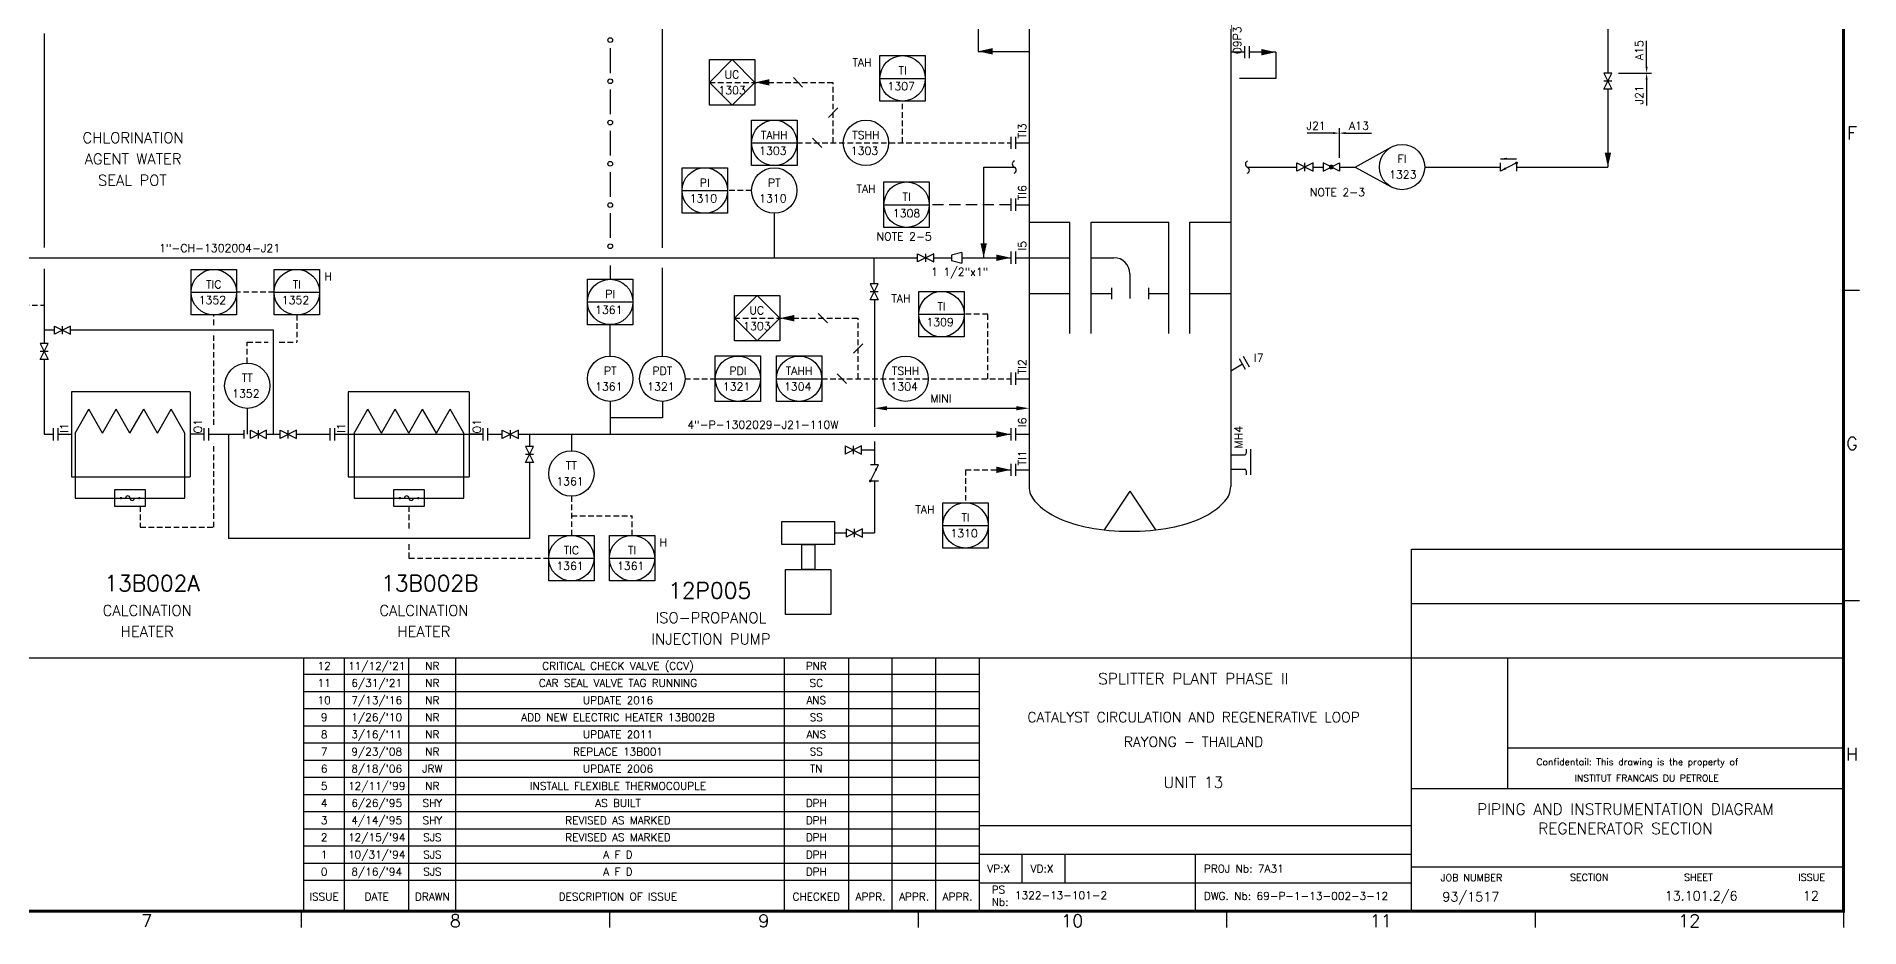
# Model space of a CAD drawing. Extents: x 1820 to 2982, y 1493 to 2284.
# Drawn here: x 2412 to 2982, y 1493 to 1771 of the extents above; entities that cross this region are included whole.
import ezdxf
from ezdxf.enums import TextEntityAlignment as Align

# ---------------------------------------------------------------- set-up
doc = ezdxf.new("R2010")
doc.units = 0
doc.header["$LTSCALE"] = 7
doc.header["$MEASUREMENT"] = 0
doc.header["$PDMODE"] = 3
for name, pattern in [('DASHED', [0.75, 0.5, -0.25]), ('HIDDEN', [0.375, 0.25, -0.125]), ('PHANTOM', [2.5, 1.25, -0.25, 0.25, -0.25, 0.25, -0.25])]:
    doc.linetypes.add(name, pattern=pattern)
doc.layers.get('0').update_dxf_attribs({"linetype": 'CONTINUOUS'})
doc.layers.get('DEFPOINTS').update_dxf_attribs({"linetype": 'CONTINUOUS'})
for name, color, linetype in [('ARROWS', 4, 'PHANTOM'), ('DAS', 3, 'DASHED'), ('DIM', 7, 'CONTINUOUS'), ('MAIN_PROCESS', 2, 'CONTINUOUS'), ('MECHANICAL', 6, 'CONTINUOUS'), ('MISC', 1, 'CONTINUOUS'), ('SEC', 7, 'CONTINUOUS'), ('SYM', 7, 'CONTINUOUS'), ('TTBOX', 6, 'CONTINUOUS')]:
    doc.layers.add(name, color=color, linetype=linetype)
doc.styles.add('ENG2', font='SIMPLEX.SHX', dxfattribs={"height": 2.5})
doc.styles.add('ROMANC', font='romanc', dxfattribs={"height": 4.5})
doc.styles.add('S3', font='SIMPLEX')

# ---------------------------------------------------------------- blocks, each defined once
blk = doc.blocks.new('A3')
at = {"layer": 'SEC'}
blk.add_solid([(0, 0), (4.5, 1), (4.5, -1)], dxfattribs=at)
blk = doc.blocks.new('R1')
at = {"color": 4}
for p, q in [((0, 0.82225), (-3.289, 1.6445)), ((-3.289, -1.6445), (-3.289, 1.6445)), ((0, -0.82225), (0, 0.82225)), ((-3.289, -1.6445), (0, -0.82225))]:
    blk.add_line(p, q, dxfattribs=at)

msp = doc.modelspace()

# ---------------------------------------------------------------- linework, layer by layer
for p, q in [((2903.16, 1966.65), (2903.16, 1759.45)), ((2722.3, 1789.19), (2722.3, 1630.34)), ((2785.3, 1789.19), (2785.3, 1630.34)), ((2607.72, 1704.88), (2607.72, 1774.44)), ((2591.44, 1767.21), (2591.44, 1759.47)), ((2789.58, 1765.99), (2785.3, 1765.99)), ((2915.25, 1761.45), (2915.25, 1769.49)), ((2648.65, 1758.05), (2651.56, 1755.07)), ((2675.69, 1757.82), (2689.88, 1757.82)), ((2906.43, 1759.45), (2916.78, 1759.45)), ((2915.25, 1757.45), (2915.25, 1749.36)), ((2591.44, 1754.32), (2591.44, 1746.59)), ((2903.16, 1754.39), (2903.16, 1730.11)), ((2662.58, 1748.6), (2659.67, 1745.62)), ((2591.44, 1741.44), (2591.44, 1733.71)), ((2635.61, 1737.66), (2649.8, 1737.66)), ((2654.65, 1739.15), (2657.56, 1736.17)), ((2718.02, 1737.66), (2722.3, 1737.66)), ((2817.25, 1740.72), (2809.21, 1740.72)), ((2819.25, 1732.95), (2819.25, 1742.25)), ((2821.25, 1740.72), (2829.34, 1740.72)), ((2824.17, 1730.11), (2835.42, 1736.32)), ((2869.55, 1732.7), (2874.61, 1732.7)), ((2591.44, 1728.56), (2591.44, 1720.83)), ((2708.12, 1701.78), (2708.12, 1730.11)), ((2708.12, 1730.11), (2717.66, 1730.11)), ((2790.53, 1730.11), (2805.98, 1730.11)), ((2811.04, 1730.11), (2814.19, 1730.11)), ((2819.25, 1730.11), (2824.17, 1730.11)), ((2824.17, 1730.11), (2835.42, 1723.9)), ((2845.95, 1730.11), (2869.55, 1730.11)), ((2874.61, 1730.11), (2903.16, 1730.11)), ((2613.88, 1722.78), (2628.07, 1722.78)), ((2591.44, 1715.68), (2591.44, 1707.95)), ((2642.7, 1715.69), (2642.7, 1701.78)), ((2676.95, 1718.36), (2691.14, 1718.36)), ((2718.02, 1718.36), (2722.3, 1718.36)), ((2722.3, 1712.93), (2735.08, 1712.93)), ((2735.08, 1678.12), (2735.08, 1712.93)), ((2741.69, 1712.93), (2765.92, 1712.93)), ((2741.69, 1678.12), (2741.69, 1712.93)), ((2765.92, 1678.12), (2765.92, 1712.93)), ((2772.52, 1678.12), (2772.52, 1712.93)), ((2772.52, 1712.93), (2785.3, 1712.93)), ((2249.48, 1701.78), (2687.47, 1701.78)), ((2591.44, 1699.36), (2591.44, 1695.06)), ((2607.72, 1671.09), (2607.72, 1698.59)), ((2673.91, 1693.65), (2673.91, 1701.78)), ((2692.53, 1701.78), (2698.04, 1701.78)), ((2701.33, 1701.78), (2716.58, 1701.78)), ((2718.02, 1701.78), (2735.08, 1701.78)), ((2741.69, 1701.78), (2748.8, 1701.78)), ((2748.04, 1692.37), (2748.04, 1688.89)), ((2753.8, 1696.78), (2753.8, 1689.03)), ((2759.57, 1692.37), (2759.57, 1688.89)), ((2460.47, 1691.01), (2474.66, 1691.01)), ((2486.45, 1691.01), (2500.64, 1691.01)), ((2584.35, 1687.97), (2598.54, 1687.97)), ((2673.99, 1688.59), (2673.99, 1648.97)), ((2722.3, 1690.63), (2735.08, 1690.63)), ((2741.69, 1690.63), (2748.04, 1690.63)), ((2759.57, 1690.63), (2765.92, 1690.63)), ((2772.52, 1690.63), (2785.3, 1690.63)), ((2417.79, 1677.88), (2417.79, 1680.41)), ((2417.79, 1680.41), (2422.85, 1677.88)), ((2422.85, 1680.41), (2417.79, 1677.88)), ((2420.32, 1677.88), (2420.32, 1680.41)), ((2420.32, 1677.88), (2420.32, 1680.41)), ((2422.85, 1677.88), (2422.85, 1680.41)), ((2422.85, 1677.88), (2422.85, 1680.41)), ((2591.44, 1671.09), (2591.44, 1680.87)), ((2656.39, 1684.38), (2659.3, 1681.4)), ((2687.84, 1684.15), (2702.03, 1684.15)), ((2415.84, 1675), (2413.31, 1675)), ((2415.84, 1675), (2413.31, 1675)), ((2413.31, 1669.94), (2415.84, 1675)), ((2413.31, 1675), (2415.84, 1669.94)), ((2417.79, 1679.14), (2414.58, 1679.14)), ((2486.21, 1679.14), (2422.85, 1679.14)), ((2486.21, 1646.62), (2486.21, 1679.14)), ((2670.33, 1674.93), (2667.42, 1671.95)), ((2415.84, 1672.47), (2413.31, 1672.47)), ((2415.84, 1672.47), (2413.31, 1672.47)), ((2415.84, 1669.94), (2413.31, 1669.94)), ((2624.24, 1663.99), (2638.43, 1663.99)), ((2643.35, 1663.99), (2657.54, 1663.99)), ((2662.39, 1665.48), (2665.3, 1662.5)), ((2718.02, 1663.99), (2722.3, 1663.99)), ((2789.01, 1668.53), (2785.3, 1666.39)), ((2423.08, 1659.86), (2423.08, 1633.38)), ((2460.16, 1659.86), (2423.08, 1659.86)), ((2460.16, 1659.86), (2460.16, 1633.38)), ((2509.54, 1659.86), (2509.54, 1633.38)), ((2547.33, 1659.86), (2509.54, 1659.86)), ((2547.33, 1659.86), (2547.33, 1633.38)), ((2424.25, 1646.93), (2428.54, 1654.43)), ((2432.82, 1646.93), (2428.54, 1654.43)), ((2432.82, 1646.93), (2437.1, 1654.43)), ((2441.38, 1646.93), (2437.1, 1654.43)), ((2441.38, 1646.93), (2445.67, 1654.43)), ((2449.95, 1646.93), (2445.67, 1654.43)), ((2449.95, 1646.93), (2454.23, 1654.43)), ((2458.51, 1646.93), (2454.23, 1654.43)), ((2478.03, 1654.71), (2478.03, 1646.62)), ((2511.42, 1646.93), (2515.7, 1654.43)), ((2519.98, 1646.93), (2515.7, 1654.43)), ((2519.98, 1646.93), (2524.27, 1654.43)), ((2528.55, 1646.93), (2524.27, 1654.43)), ((2528.55, 1646.93), (2532.83, 1654.43)), ((2537.11, 1646.93), (2532.83, 1654.43)), ((2537.11, 1646.93), (2541.4, 1654.43)), ((2545.68, 1646.93), (2541.4, 1654.43)), ((2591.44, 1656.9), (2591.44, 1646.62)), ((2607.72, 1656.9), (2607.72, 1651.76)), ((2418.8, 1646.62), (2423.08, 1646.62)), ((2424.27, 1646.95), (2424.27, 1626.7)), ((2458.51, 1626.7), (2458.51, 1646.93)), ((2464.44, 1646.62), (2460.16, 1646.62)), ((2472.12, 1646.62), (2472.12, 1614.1)), ((2477.03, 1645.36), (2477.03, 1647.89)), ((2479.03, 1645.36), (2479.03, 1647.89)), ((2484.09, 1647.89), (2479.03, 1645.36)), ((2479.03, 1647.89), (2484.09, 1645.36)), ((2481.56, 1645.36), (2481.56, 1647.89)), ((2481.56, 1645.36), (2481.56, 1647.89)), ((2484.09, 1645.36), (2484.09, 1647.89)), ((2484.09, 1645.36), (2484.09, 1647.89)), ((2484.09, 1646.62), (2488.33, 1646.62)), ((2493.39, 1647.89), (2488.33, 1645.36)), ((2488.33, 1647.89), (2493.39, 1645.36)), ((2488.33, 1645.36), (2488.33, 1647.89)), ((2490.86, 1645.36), (2490.86, 1647.89)), ((2490.86, 1645.36), (2490.86, 1647.89)), ((2493.39, 1645.36), (2493.39, 1647.89)), ((2493.39, 1645.36), (2493.39, 1647.89)), ((2493.39, 1646.62), (2503.82, 1646.62)), ((2503.82, 1648.52), (2503.82, 1644.73)), ((2505.26, 1648.52), (2505.26, 1644.73)), ((2505.26, 1646.62), (2509.54, 1646.62)), ((2505.26, 1646.62), (2551.61, 1646.62)), ((2511.43, 1646.95), (2511.43, 1626.7)), ((2545.68, 1626.7), (2545.68, 1646.93)), ((2551.61, 1646.62), (2547.33, 1646.62)), ((2551.61, 1648.52), (2551.61, 1644.73)), ((2553.05, 1648.52), (2553.05, 1644.73)), ((2553.05, 1646.62), (2557.71, 1646.62)), ((2557.71, 1645.36), (2557.71, 1647.89)), ((2557.71, 1647.89), (2562.77, 1645.36)), ((2562.77, 1647.89), (2557.71, 1645.36)), ((2560.24, 1645.36), (2560.24, 1647.89)), ((2560.24, 1645.36), (2560.24, 1647.89)), ((2562.77, 1645.36), (2562.77, 1647.89)), ((2562.77, 1645.36), (2562.77, 1647.89)), ((2566.25, 1646.62), (2566.25, 1642.84)), ((2607.72, 1651.76), (2591.44, 1651.76)), ((2718.02, 1646.62), (2722.3, 1646.62)), ((2564.98, 1642.84), (2567.51, 1637.78)), ((2564.98, 1637.78), (2567.51, 1642.84)), ((2567.51, 1642.84), (2564.98, 1642.84)), ((2669.94, 1641.74), (2673.99, 1641.74)), ((2673.99, 1644.37), (2673.99, 1637.11)), ((2567.51, 1640.31), (2564.98, 1640.31)), ((2567.51, 1640.31), (2564.98, 1640.31)), ((2567.51, 1637.78), (2564.98, 1637.78)), ((2567.51, 1637.78), (2564.98, 1637.78)), ((2566.25, 1637.78), (2566.25, 1614.1)), ((2718.02, 1635.53), (2722.3, 1635.53)), ((2423.08, 1633.38), (2460.16, 1633.38)), ((2509.54, 1633.38), (2547.33, 1633.38)), ((2673.99, 1632.05), (2673.99, 1615.81)), ((2424.27, 1626.7), (2458.51, 1626.7)), ((2511.43, 1626.7), (2545.68, 1626.7)), ((2753.8, 1628.86), (2745.76, 1616.8)), ((2753.8, 1628.86), (2761.85, 1616.8)), ((2695.35, 1618.16), (2709.54, 1618.16)), ((2566.25, 1614.1), (2472.12, 1614.1)), ((2661.53, 1615.81), (2665.18, 1615.81)), ((2670.24, 1615.81), (2673.99, 1615.81)), ((2572.22, 1607.94), (2586.41, 1607.94)), ((2591.17, 1607.94), (2605.36, 1607.94))]:
    msp.add_line(p, q)
at = {"color": 1}
for p, q in [((2414.58, 1771.85), (2414.58, 1705)), ((2799.4, 1765.99), (2791.03, 1765.99)), ((2414.58, 1698.32), (2414.58, 1675)), ((2414.58, 1669.94), (2414.58, 1646.62)), ((2414.58, 1669.94), (2414.58, 1646.62)), ((2414.58, 1646.62), (2417.35, 1646.62)), ((2465.88, 1646.62), (2477.03, 1646.62)), ((2562.77, 1646.62), (2716.58, 1646.62))]:
    msp.add_line(p, q, dxfattribs=at)
at = {"color": 7}
for p, q in [((2789.58, 1767.88), (2789.58, 1764.09)), ((2791.03, 1767.88), (2791.03, 1764.09)), ((2901.89, 1759.45), (2904.42, 1754.39)), ((2901.89, 1754.39), (2904.42, 1759.45)), ((2904.42, 1759.45), (2901.89, 1759.45)), ((2904.42, 1756.92), (2901.89, 1756.92)), ((2904.42, 1754.39), (2901.89, 1754.39)), ((2904.42, 1754.39), (2901.89, 1754.39)), ((2716.58, 1739.56), (2716.58, 1735.76)), ((2718.02, 1739.56), (2718.02, 1735.76)), ((2811.04, 1731.38), (2805.98, 1728.85)), ((2805.98, 1731.38), (2811.04, 1728.85)), ((2805.98, 1728.85), (2805.98, 1731.38)), ((2805.98, 1728.85), (2805.98, 1731.38)), ((2808.51, 1728.85), (2808.51, 1731.38)), ((2808.51, 1728.85), (2808.51, 1731.38)), ((2811.04, 1728.85), (2811.04, 1731.38)), ((2814.19, 1731.38), (2814.19, 1728.85)), ((2814.19, 1731.38), (2814.19, 1728.85)), ((2814.19, 1728.85), (2819.25, 1731.38)), ((2819.25, 1728.85), (2814.19, 1731.38)), ((2819.25, 1731.38), (2819.25, 1728.85)), ((2716.58, 1720.26), (2716.58, 1716.46)), ((2718.02, 1720.26), (2718.02, 1716.46)), ((2716.58, 1703.68), (2716.58, 1699.88)), ((2718.02, 1703.68), (2718.02, 1699.88)), ((2687.47, 1703.05), (2692.53, 1700.52)), ((2692.53, 1703.05), (2687.47, 1700.52)), ((2687.47, 1700.52), (2687.47, 1703.05)), ((2690, 1700.52), (2690, 1703.05)), ((2690, 1700.52), (2690, 1703.05)), ((2692.53, 1700.52), (2692.53, 1703.05)), ((2692.53, 1700.52), (2692.53, 1703.05)), ((2672.65, 1688.59), (2675.18, 1693.65)), ((2672.65, 1693.65), (2675.18, 1688.59)), ((2675.18, 1693.65), (2672.65, 1693.65)), ((2675.18, 1693.65), (2672.65, 1693.65)), ((2675.18, 1691.12), (2672.65, 1691.12)), ((2675.18, 1691.12), (2672.65, 1691.12)), ((2675.18, 1688.59), (2672.65, 1688.59)), ((2789.96, 1666.88), (2788.06, 1670.17)), ((2791.21, 1667.6), (2789.31, 1670.89)), ((2716.58, 1665.89), (2716.58, 1662.09)), ((2718.02, 1665.89), (2718.02, 1662.09)), ((2417.35, 1648.52), (2417.35, 1644.73)), ((2418.8, 1648.52), (2418.8, 1644.73)), ((2464.44, 1648.52), (2464.44, 1644.73)), ((2465.88, 1648.52), (2465.88, 1644.73)), ((2579.31, 1646.62), (2579.31, 1641.49)), ((2716.58, 1648.52), (2716.58, 1644.73)), ((2718.02, 1648.52), (2718.02, 1644.73)), ((2664.88, 1643), (2669.94, 1640.47)), ((2669.94, 1643), (2664.88, 1640.47)), ((2664.88, 1643), (2664.88, 1640.47)), ((2664.88, 1643), (2664.88, 1640.47)), ((2667.41, 1640.47), (2667.41, 1643)), ((2669.94, 1640.47), (2669.94, 1643)), ((2673.99, 1637.5), (2673.99, 1637.11)), ((2716.58, 1637.43), (2716.58, 1633.63)), ((2718.02, 1637.43), (2718.02, 1633.63)), ((2665.18, 1617.07), (2665.18, 1614.54)), ((2665.18, 1617.07), (2665.18, 1614.54)), ((2665.18, 1617.07), (2670.24, 1614.54)), ((2670.24, 1617.07), (2665.18, 1614.54)), ((2667.71, 1614.54), (2667.71, 1617.07)), ((2670.24, 1614.54), (2670.24, 1617.07))]:
    msp.add_line(p, q, dxfattribs=at)
at = {"color": 3, "linetype": 'HIDDEN'}
for p, q in [((2622.48, 1756.56), (2661.13, 1756.56)), ((2661.13, 1737.66), (2661.13, 1756.56)), ((2682.79, 1737.66), (2682.79, 1750.72)), ((2649.8, 1737.66), (2716.58, 1737.66)), ((2635.61, 1722.78), (2628.07, 1722.78)), ((2400.28, 1686.94), (2414.58, 1686.94)), ((2486.45, 1691.01), (2474.66, 1691.01)), ((2467.57, 1680.76), (2467.57, 1683.92)), ((2493.54, 1683.92), (2493.54, 1675.39)), ((2630.22, 1682.89), (2668.87, 1682.89)), ((2668.87, 1663.99), (2668.87, 1682.89)), ((2709.47, 1684.15), (2702.03, 1684.15)), ((2709.47, 1663.99), (2709.47, 1684.15)), ((2467.57, 1649.57), (2467.57, 1677.49)), ((2478.03, 1668.9), (2478.03, 1675.39)), ((2478.03, 1675.39), (2484.55, 1675.39)), ((2488.03, 1675.39), (2493.54, 1675.39)), ((2614.82, 1663.99), (2624.24, 1663.99)), ((2657.54, 1663.99), (2716.58, 1663.99)), ((2467.57, 1617.58), (2467.57, 1643.88)), ((2702.44, 1635.53), (2702.44, 1625.25)), ((2702.44, 1635.53), (2716.58, 1635.53)), ((2444.54, 1624.17), (2444.54, 1617.58)), ((2528.55, 1624.17), (2528.55, 1616.57)), ((2579.31, 1627.3), (2579.31, 1615.04)), ((2579.31, 1621.17), (2598.27, 1621.17)), ((2598.27, 1615.04), (2598.27, 1621.17)), ((2444.54, 1617.58), (2467.57, 1617.58)), ((2528.55, 1612.3), (2528.55, 1607.94)), ((2528.55, 1607.94), (2572.22, 1607.94))]:
    msp.add_line(p, q, dxfattribs=at)
at = {"color": 4}
for p, q in [((2874.61, 1731.38), (2869.55, 1728.85)), ((2874.61, 1731.38), (2869.55, 1728.85)), ((2869.55, 1728.85), (2869.55, 1731.38)), ((2874.61, 1731.38), (2874.61, 1728.85)), ((2672.72, 1632.05), (2675.25, 1637.11)), ((2672.72, 1632.05), (2675.25, 1637.11)), ((2675.25, 1637.11), (2672.72, 1637.11)), ((2672.72, 1632.05), (2675.25, 1632.05))]:
    msp.add_line(p, q, dxfattribs=at)
at = {"color": 0, "linetype": 'ByBlock'}
for p, q in [((2722.3, 1684.98), (2722.3, 1653.76)), ((2677.91, 1654.76), (2718.3, 1654.76))]:
    msp.add_line(p, q, dxfattribs=at)
at = {"color": 6, "const_width": 1}
msp.add_lwpolyline([(1820.18, 2273.77), (2976.78, 2273.77), (2976.78, 1497.64), (1820.18, 1497.64), (1820.18, 2273.77)], dxfattribs=at)
for points in [[(2629.57, 1763.66), (2622.48, 1756.56), (2629.57, 1749.47), (2636.67, 1756.56)], [(2636.67, 1763.66), (2636.67, 1749.47), (2622.48, 1749.47), (2622.48, 1763.66)], [(2689.88, 1764.91), (2689.88, 1750.72), (2675.69, 1750.72), (2675.69, 1764.91)], [(2649.8, 1744.76), (2649.8, 1730.57), (2635.61, 1730.57), (2635.61, 1744.76)], [(2628.07, 1729.88), (2628.07, 1715.69), (2613.88, 1715.69), (2613.88, 1729.88)], [(2691.14, 1725.46), (2691.14, 1711.27), (2676.95, 1711.27), (2676.95, 1725.46)], [(2474.66, 1698.11), (2474.66, 1683.92), (2460.47, 1683.92), (2460.47, 1698.11)], [(2500.64, 1698.11), (2500.64, 1683.92), (2486.45, 1683.92), (2486.45, 1698.11)], [(2598.54, 1695.06), (2598.54, 1680.87), (2584.35, 1680.87), (2584.35, 1695.06)], [(2644.41, 1689.98), (2644.41, 1675.79), (2630.22, 1675.79), (2630.22, 1689.98)], [(2637.32, 1689.98), (2630.22, 1682.89), (2637.32, 1675.79), (2644.41, 1682.89)], [(2702.03, 1691.24), (2702.03, 1677.05), (2687.84, 1677.05), (2687.84, 1691.24)], [(2638.43, 1671.09), (2638.43, 1656.9), (2624.24, 1656.9), (2624.24, 1671.09)], [(2657.54, 1671.09), (2657.54, 1656.9), (2643.35, 1656.9), (2643.35, 1671.09)], [(2436.59, 1629.23), (2436.59, 1624.17), (2446.19, 1624.17), (2446.19, 1629.23)], [(2523.75, 1629.23), (2523.75, 1624.17), (2533.36, 1624.17), (2533.36, 1629.23)], [(2709.54, 1625.25), (2709.54, 1611.07), (2695.35, 1611.07), (2695.35, 1625.25)], [(2645.06, 1619.43), (2661.53, 1619.43), (2661.53, 1612.19), (2645.06, 1612.19)], [(2586.41, 1615.04), (2586.41, 1600.85), (2572.22, 1600.85), (2572.22, 1615.04)], [(2605.36, 1615.04), (2605.36, 1600.85), (2591.17, 1600.85), (2591.17, 1615.04)], [(2655.33, 1612.19), (2655.33, 1604.44), (2651.26, 1604.44), (2651.26, 1612.19)], [(2660.35, 1590.33), (2646.24, 1590.33), (2646.24, 1604.44), (2660.35, 1604.44)]]:
    msp.add_lwpolyline(points, close=True)
for points, const_width in [([(2817.1, 1730.11, -1), (2816.35, 1730.11, -1)], 0.75), ([(2438.36, 1626.7, 1), (2438.74, 1626.7, 1)], 0.375), ([(2444.49, 1626.7, -1), (2444.12, 1626.7, -1)], 0.375), ([(2525.53, 1626.7, 1), (2525.9, 1626.7, 1)], 0.375), ([(2531.66, 1626.7, -1), (2531.29, 1626.7, -1)], 0.375)]:
    msp.add_lwpolyline(points, format="xyb", close=True, dxfattribs=dict(const_width=const_width))
for centre, radius in [((2591.44, 1769.78), 0.733), ((2591.44, 1756.9), 0.733), ((2591.44, 1744.02), 0.733), ((2591.44, 1731.14), 0.733), ((2684.04, 1718.36), 7.09), ((2591.44, 1718.25), 0.733), ((2591.44, 1705.37), 0.733)]:
    msp.add_circle(centre, radius)
at = {"color": 7}
for centre in [(2682.79, 1757.82), (2642.7, 1737.66), (2671.33, 1737.66), (2838.85, 1730.11), (2620.98, 1722.78), (2642.7, 1722.78), (2467.57, 1691.01), (2493.54, 1691.01), (2591.44, 1687.97), (2694.94, 1684.15), (2591.44, 1663.99), (2607.72, 1663.99), (2631.34, 1663.99), (2650.45, 1663.99), (2683.72, 1663.99), (2478.03, 1661.8), (2579.31, 1634.39), (2702.44, 1618.16), (2579.31, 1607.94), (2598.27, 1607.94)]:
    msp.add_circle(centre, 7.09, dxfattribs=at)
for centre, radius, start, end in [((2718.09, 1731.07), 1.05, 111.2219, 245.7968), ((2790.96, 1731.07), 1.05, 111.2219, 245.7968), ((2717.23, 1729.15), 1.05, 291.2219, 65.7968), ((2790.1, 1729.15), 1.05, 291.2219, 65.7968), ((2748.8, 1696.78), 5, 0, 90), ((2729.08, 1630.34), 6.77, 180, 222.9836), ((2778.53, 1630.34), 6.77, 317.0164, 0), ((2440.69, 1626.7), 0.704, 0, 180), ((2442.09, 1626.7), 0.704, 180, 0), ((2527.85, 1626.7), 0.704, 0, 180), ((2529.26, 1626.7), 0.704, 180, 0), ((2740.78, 1641.24), 22.77, 222.9836, 246.0375), ((2766.83, 1641.24), 22.77, 293.9625, 317.0164), ((2748.62, 1658.9), 42.09, 246.0375, 259.5689), ((2758.98, 1658.9), 42.09, 280.4311, 293.9625), ((2753.8, 1687.03), 70.7, 259.5689, 270), ((2753.8, 1687.03), 70.7, 270, 280.4311)]:
    msp.add_arc(centre, radius, start, end)
for points in [[(2915.58, 1761.45), (2914.92, 1761.45), (2915.25, 1759.45)], [(2915.58, 1757.45), (2914.92, 1757.45), (2915.25, 1759.45)], [(2817.25, 1740.38), (2817.25, 1741.05), (2819.25, 1740.72)], [(2821.25, 1740.38), (2821.25, 1741.05), (2819.25, 1740.72)], [(2871.55, 1732.37), (2871.55, 1733.03), (2869.55, 1732.7)]]:
    msp.add_solid(points)
at = {"color": 4, "linetype": 'HIDDEN'}
for points in [[(2871.07, 1730.04), (2869.55, 1728.85), (2871.4, 1729.4)], [(2674.06, 1635.59), (2675.25, 1637.11), (2674.7, 1635.26)]]:
    msp.add_solid(points, dxfattribs=at)
at = {"color": 0, "linetype": 'ByBlock'}
for points in [[(2677.91, 1655.43), (2677.91, 1654.09), (2673.91, 1654.76)], [(2718.3, 1655.43), (2718.3, 1654.09), (2722.3, 1654.76)]]:
    msp.add_solid(points, dxfattribs=at)
at = {"layer": 'DAS'}
msp.add_line((2716.58, 1718.36), (2691.14, 1718.36), dxfattribs=at)
at = {"layer": 'DEFPOINTS', "color": 0, "linetype": 'ByBlock'}
for p in [(2722.3, 1686.98), (2722.3, 1654.76)]:
    msp.add_point(p, dxfattribs=at)
at = {"layer": 'DIM', "color": 7}
for p, q in [((2976.78, 1691.67), (2981.78, 1691.67)), ((2976.78, 1594.66), (2981.78, 1594.66)), ((2494.86, 1497.64), (2494.86, 1492.54)), ((2591.25, 1497.64), (2591.25, 1492.54)), ((2687.63, 1497.64), (2687.63, 1492.54)), ((2784.01, 1497.64), (2784.01, 1492.54)), ((2880.4, 1497.64), (2880.4, 1492.54)), ((2976.78, 1497.64), (2976.78, 1492.54))]:
    msp.add_line(p, q, dxfattribs=at)
at = {"layer": 'MECHANICAL'}
for p, q in [((2495.67, 1571.66), (2706.78, 1571.66)), ((2495.67, 1566.3), (2706.78, 1566.3)), ((2495.67, 1560.94), (2706.78, 1560.94)), ((2495.67, 1555.58), (2706.78, 1555.58)), ((2495.67, 1550.22), (2706.78, 1550.22)), ((2495.67, 1544.86), (2706.78, 1544.86)), ((2495.67, 1539.5), (2706.78, 1539.5)), ((2495.67, 1534.14), (2706.78, 1534.14)), ((2495.67, 1528.78), (2706.78, 1528.78)), ((2495.67, 1523.42), (2706.78, 1523.42)), ((2495.67, 1518.06), (2706.78, 1518.06)), ((2495.67, 1512.7), (2706.78, 1512.7))]:
    msp.add_line(p, q, dxfattribs=at)
at = {"layer": 'MISC'}
for p, q in [((2706.42, 1774.44), (2706.42, 1766.26)), ((2706.42, 1766.26), (2722.3, 1766.26)), ((2799.4, 1765.99), (2799.4, 1757.8)), ((2799.4, 1757.8), (2788.05, 1757.8))]:
    msp.add_line(p, q, dxfattribs=at)
at = {"layer": 'SYM'}
for p, q in [((2790.18, 1641.96), (2790.18, 1640.69)), ((2791.45, 1641.96), (2791.45, 1633.97)), ((2785.3, 1640.19), (2789.68, 1640.19)), ((2785.3, 1635.73), (2789.68, 1635.73)), ((2790.18, 1635.23), (2790.18, 1633.97))]:
    msp.add_line(p, q, dxfattribs=at)
at = {"layer": 'SYM', "color": 4, "const_width": 0.43}
for points in [[(2874.83, 1731.38, -1), (2874.38, 1731.38, -1)], [(2672.72, 1631.82, 1), (2672.72, 1632.28, 1)]]:
    msp.add_lwpolyline(points, format="xyb", close=True, dxfattribs=at)
at = {"layer": 'SYM'}
for centre, start, end in [((2789.68, 1640.69), 270, 0), ((2789.68, 1635.23), 0, 90)]:
    msp.add_arc(centre, 0.5, start, end, dxfattribs=at)
at = {"layer": 'TTBOX', "color": 6}
for p, q in [((2841.78, 1497.64), (2841.78, 1610.77)), ((2841.78, 1610.77), (2976.78, 1610.77)), ((2841.78, 1593.77), (2976.78, 1593.77)), ((2495.67, 1497.64), (2495.67, 1576.77)), ((2508.39, 1497.64), (2508.39, 1576.77)), ((2528.56, 1497.64), (2528.56, 1576.77)), ((2543.18, 1497.64), (2543.18, 1576.77)), ((2645.93, 1497.64), (2645.93, 1576.77)), ((2665.95, 1497.64), (2665.95, 1576.77)), ((2679.56, 1497.64), (2679.56, 1576.77)), ((2693.17, 1497.64), (2693.17, 1576.77)), ((2706.78, 1497.64), (2706.78, 1576.77)), ((2871.87, 1536.02), (2871.87, 1576.77)), ((2720.17, 1506.55), (2720.17, 1515.46)), ((2733.55, 1506.55), (2733.55, 1515.46)), ((2774.28, 1497.64), (2774.28, 1515.46))]:
    msp.add_line(p, q, dxfattribs=at)
at = {"layer": 'TTBOX'}
for p, q in [((1820.18, 1576.77), (2841.78, 1576.77)), ((2841.78, 1576.77), (2976.78, 1576.77)), ((2871.87, 1548.67), (2976.78, 1548.67)), ((2841.78, 1536.02), (2976.78, 1536.02)), ((2706.78, 1524.37), (2841.78, 1524.37)), ((2706.78, 1515.46), (2841.78, 1515.46)), ((2841.78, 1511.46), (2976.78, 1511.46)), ((2495.67, 1507.34), (2706.78, 1507.34)), ((2706.78, 1506.55), (2841.78, 1506.55))]:
    msp.add_line(p, q, dxfattribs=at)

# ---------------------------------------------------------------- block references
for p in [(2706.42, 1766.26), (2636.67, 1756.56), (2644.41, 1682.89)]:
    msp.add_blockref('A3', p)
at = {"xscale": -1}
msp.add_blockref('A3', (2799.4, 1765.99), dxfattribs=at)
for name, p, rotation in [('A3', (2903.16, 1730.11), 90), ('R1', (2698.04, 1701.78), 180), ('A3', (2708.12, 1701.78), 90), ('A3', (2716.58, 1701.78), 180), ('A3', (2716.58, 1646.62), 180), ('A3', (2716.58, 1635.53), 180)]:
    msp.add_blockref(name, p, dxfattribs=dict(rotation=rotation))

# ---------------------------------------------------------------- texts
at = {"style": 'ENG2'}
for s, p in [('09P3', (2788.59, 1769.72)), ('TI3', (2721.44, 1741.4)), ('TI6', (2721.44, 1722.1)), ('I5', (2721.44, 1705.52)), ('TI2', (2721.44, 1667.73)), ('I1', (2422.12, 1648.59)), ('O1', (2463.87, 1649.16)), ('I1', (2508.58, 1648.59)), ('O1', (2551.04, 1649.16)), ('I6', (2721.44, 1650.36)), ('MH4', (2789.01, 1645.71)), ('TI1', (2721.44, 1639.26))]:
    msp.add_text(s, height=2.5, rotation=90, dxfattribs=at).set_placement(p, align=Align.CENTER)
for s, p in [('A15', (2912.95, 1763.51)), ('J21', (2912.95, 1749.66))]:
    msp.add_text(s, height=2.5, rotation=90, dxfattribs=at).set_placement(p, align=Align.MIDDLE_LEFT)
for s, height, p in [('UC', 2.5, (2629.46, 1757.76)), ('TAH', 2.5, (2670.11, 1761.5)), ('TI', 2.5, (2682.79, 1759.02)), ('1303', 2.5, (2629.51, 1752.85)), ('1307', 2.5, (2682.35, 1754.11)), ('TAHH', 2.5, (2642.7, 1738.86)), ('TSHH', 2.5, (2671.33, 1738.86)), ('1303', 2.5, (2642.26, 1733.95)), ('1303', 2.5, (2670.89, 1733.95)), ('FI', 2.5, (2838.85, 1731.42)), ('PI', 2.5, (2620.98, 1723.98)), ('PT', 2.5, (2642.7, 1723.98)), ('1323', 2.5, (2839.07, 1726.51)), ('1310', 2.5, (2620.54, 1719.07)), ('1310', 2.5, (2642.26, 1719.07)), ('TAH', 2.5, (2671.37, 1722.04)), ('TI', 2.5, (2684.04, 1719.56)), ('NOTE 2-3', 2.5, (2818.65, 1720.99)), ('1308', 2.5, (2684.04, 1714.41)), ('1"-CH-1302004-J21', 2.5, (2469.38, 1703.53)), ('1 1/2"x1"', 2.5, (2700.63, 1696.13)), ('TIC', 2.5, (2467.57, 1692.21)), ('TI', 2.5, (2493.54, 1692.21)), ('H', 2.5, (2503.31, 1694.69)), ('1352', 2.5, (2467.13, 1687.3)), ('1352', 2.5, (2493.1, 1687.3)), ('1361', 2.5, (2591, 1684.26)), ('PI', 2.5, (2591.44, 1689.17)), ('UC', 2.5, (2637.21, 1684.09)), ('TAH', 2.5, (2682.26, 1687.83)), ('TI', 2.5, (2694.94, 1685.35)), ('1303', 2.5, (2637.26, 1679.18)), ('1309', 2.5, (2694.5, 1680.44)), ('I7', 2.5, (2794.06, 1669.25)), ('TT', 2.5, (2478.03, 1663.01)), ('PT', 2.5, (2591.44, 1665.19)), ('PDT', 2.5, (2607.72, 1665.19)), ('PDI', 2.5, (2631.34, 1665.19)), ('TAHH', 2.5, (2650.45, 1665.19)), ('TSHH', 2.5, (2683.72, 1665.19)), ('1352', 2.5, (2477.59, 1658.1)), ('1361', 2.5, (2591, 1660.28)), ('1321', 2.5, (2607.28, 1660.28)), ('1321', 2.5, (2630.9, 1660.28)), ('1304', 2.5, (2650.01, 1660.28)), ('1304', 2.5, (2683.29, 1660.28)), ('4"-P-1302029-J21-110W', 2.5, (2639.15, 1648.38)), ('TT', 2.5, (2579.31, 1635.59)), ('1361', 2.5, (2578.87, 1630.68)), ('TAH', 2.5, (2689.76, 1621.84)), ('TI', 2.5, (2702.44, 1619.36)), ('H', 2.5, (2608.04, 1611.62)), ('1310', 2.5, (2702, 1614.45)), ('1361', 2.5, (2578.87, 1604.24)), ('TIC', 2.5, (2579.31, 1609.15)), ('1361', 2.5, (2597.83, 1604.24)), ('TI', 2.5, (2598.27, 1609.15)), ('SPLITTER PLANT PHASE II', 3.5058, (2773.64, 1568.52)), ('CATALYST CIRCULATION AND REGENERATIVE LOOP', 3.1553, (2773.7, 1556.69)), ('RAYONG - THAILAND', 3.1553, (2773.7, 1548.97)), ('UNIT 13', 3.506, (2773.64, 1536.15)), ('PIPING AND INSTRUMENTATION DIAGRAM', 3.5058, (2908.64, 1527.77)), ('REGENERATOR SECTION', 3.5058, (2908.64, 1521.73)), ('93/1517', 2.922, (2860.33, 1500.72)), ('13.101.2/6', 2.922, (2932.27, 1501)), ('12', 2.922, (2966.57, 1501))]:
    msp.add_text(s, height=height, dxfattribs=at).set_placement(p, align=Align.CENTER)
for s, p in [('J21', (2809, 1743.01)), ('A13', (2822.26, 1743.01))]:
    msp.add_text(s, height=2.5, dxfattribs=at).set_placement(p, align=Align.MIDDLE_LEFT)
msp.add_text('NOTE 2-5', height=2.5, dxfattribs=at).set_placement((2674.66, 1707.18))
at = {"color": 0, "linetype": 'ByBlock', "style": 'ENG2'}
msp.add_text('MINI', height=2.5, dxfattribs=at).set_placement((2694.77, 1657.81), align=Align.MIDDLE_CENTER)
at = {"layer": 'ARROWS', "style": 'ENG2'}
for s, height, p in [('CHLORINATION', 3.3656, (2442.35, 1737.57)), ('AGENT WATER', 3.3656, (2442.35, 1730.98)), ('SEAL POT', 3.366, (2442.13, 1724.31)), ('CALCINATION', 3.3656, (2446.78, 1589.91)), ('CALCINATION', 3.3656, (2533.24, 1589.91)), ('ISO-PROPANOL', 3.3656, (2622.92, 1587.63)), ('HEATER', 3.366, (2446.78, 1583.32)), ('HEATER', 3.366, (2533.24, 1583.32)), ('INJECTION PUMP', 3.3656, (2622.92, 1580.98))]:
    msp.add_text(s, height=height, dxfattribs=at).set_placement(p, align=Align.CENTER)
for s, p in [('13B002A', (2433.4, 1597.59)), ('13B002B', (2519.86, 1597.59)), ('12P005', (2609.53, 1595.31))]:
    msp.add_text(s, height=5, dxfattribs=at).set_placement(p)
at = {"layer": 'DIM', "color": 2, "style": 'S3'}
for s, p in [('F', (2979.44, 1740.76)), ('G', (2979.44, 1643.75)), ('H', (2979.44, 1546.73)), ('7', (2446.65, 1494.64)), ('8', (2543.04, 1494.64)), ('9', (2639.42, 1494.64)), ('10', (2735.8, 1494.64)), ('11', (2832.19, 1494.64)), ('12', (2928.57, 1494.64))]:
    msp.add_text(s, height=4, dxfattribs=at).set_placement(p, align=Align.MIDDLE)
at = {"layer": 'MAIN_PROCESS', "style": 'ENG2'}
for s, p in [('12', (2502.03, 1573.08)), ("11/12/'21", (2518.48, 1573.08)), ('NR', (2535.87, 1573.08)), ('CRITICAL CHECK VALVE (CCV)', (2593.86, 1573.08)), ('PNR', (2655.82, 1573.09)), ('11', (2502.03, 1567.72)), ("6/31/'21", (2518.48, 1567.72)), ('NR', (2535.87, 1567.72)), ('CAR SEAL VALVE TAG RUNNING', (2593.86, 1567.72)), ('SC', (2655.82, 1567.73)), ('10', (2502.03, 1562.36)), ("7/13/'16", (2518.48, 1562.36)), ('NR', (2535.87, 1562.36)), ('UPDATE 2016', (2593.86, 1562.36)), ('ANS', (2655.82, 1562.37)), ('9', (2502.03, 1557)), ("1/26/'10", (2518.48, 1557)), ('NR', (2535.87, 1557)), ('ADD NEW ELECTRIC HEATER 13B002B', (2593.86, 1557)), ('SS', (2655.82, 1557.01)), ('8', (2502.03, 1551.65)), ("3/16/'11", (2518.48, 1551.65)), ('NR', (2535.87, 1551.65)), ('UPDATE 2011', (2593.86, 1551.65)), ('ANS', (2655.82, 1551.65)), ('7', (2502.03, 1546.29)), ("9/23/'08", (2518.48, 1546.29)), ("8/18/'06", (2518.48, 1540.93)), ('NR', (2535.87, 1546.29)), ('REPLACE 13B001', (2593.86, 1546.29)), ('SS', (2655.82, 1546.29)), ('5', (2502.03, 1535.57)), ('6', (2502.03, 1540.93)), ("12/11/'99", (2518.48, 1535.57)), ('JRW', (2535.87, 1540.93)), ('NR', (2535.87, 1535.57)), ('INSTALL FLEXIBLE THERMOCOUPLE', (2593.86, 1535.57)), ('UPDATE 2006', (2593.86, 1540.93)), ('TN', (2655.82, 1540.93)), ('4', (2502.03, 1530.21)), ("6/26/'95", (2518.48, 1530.21)), ('SHY', (2535.87, 1530.21)), ('AS BUILT', (2593.86, 1530.21)), ('DPH', (2655.82, 1530.21)), ('3', (2502.03, 1524.85)), ("4/14/'95", (2518.48, 1524.85)), ('SHY', (2535.87, 1524.85)), ('REVISED AS MARKED', (2593.86, 1524.85)), ('DPH', (2655.82, 1524.85)), ('2', (2502.03, 1519.49)), ("12/15/'94", (2518.48, 1519.49)), ('SJS', (2535.87, 1519.49)), ('REVISED AS MARKED', (2593.86, 1519.49)), ('DPH', (2655.82, 1519.49)), ('1', (2502.03, 1514.13)), ("10/31/'94", (2518.48, 1514.13)), ('SJS', (2535.87, 1514.13)), ('A F D', (2593.86, 1514.13)), ('DPH', (2655.82, 1514.13)), ('0', (2502.03, 1508.77)), ("8/16/'94", (2518.48, 1508.77)), ('SJS', (2535.87, 1508.77)), ('A F D', (2593.86, 1508.77)), ('DPH', (2655.82, 1508.77)), ('ISSUE', (2502.03, 1500.99)), ('DATE', (2518.48, 1500.99)), ('DRAWN', (2535.87, 1500.99)), ('DESCRIPTION OF ISSUE', (2593.86, 1500.99)), ('CHECKED', (2655.82, 1500.99)), ('APPR.', (2672.76, 1500.99)), ('APPR.', (2686.37, 1500.99)), ('APPR.', (2699.97, 1500.99))]:
    msp.add_text(s, height=2.4, dxfattribs=at).set_placement(p, align=Align.CENTER)
at = {"layer": 'MAIN_PROCESS', "color": 2, "style": 'ROMANC'}
for s, p in [('Confidentail: This drawing is the property of', (2880.83, 1543.23)), ('INSTITUT FRANCAIS DU PETROLE', (2892.78, 1538.17))]:
    msp.add_text(s, height=2.1, dxfattribs=at).set_placement(p)
at = {"layer": 'MAIN_PROCESS', "style": 'ENG2'}
for s, p in [('VP:X', (2709.22, 1509.72)), ('VD:X', (2722.74, 1509.72)), ('PROJ Nb: 7A31', (2776.88, 1509.72)), ('PS', (2710.62, 1503.14)), ('1322-13-101-2', (2717.87, 1501.41)), ('Nb:', (2710.62, 1499.28)), ('DWG. Nb: 69-P-1-13-002-3-12', (2776.88, 1501.2))]:
    msp.add_text(s, height=2.418, dxfattribs=at).set_placement(p)
at = {"layer": 'MAIN_PROCESS', "color": 2, "style": 'ENG2'}
for s, p in [('JOB NUMBER', (2860.53, 1507.01)), ('SECTION', (2897.31, 1507.1)), ('SHEET', (2931.43, 1507.1)), ('ISSUE', (2966.8, 1507.1))]:
    msp.add_text(s, height=2.2, dxfattribs=at).set_placement(p, align=Align.CENTER)

doc.saveas('drawing.dxf')
